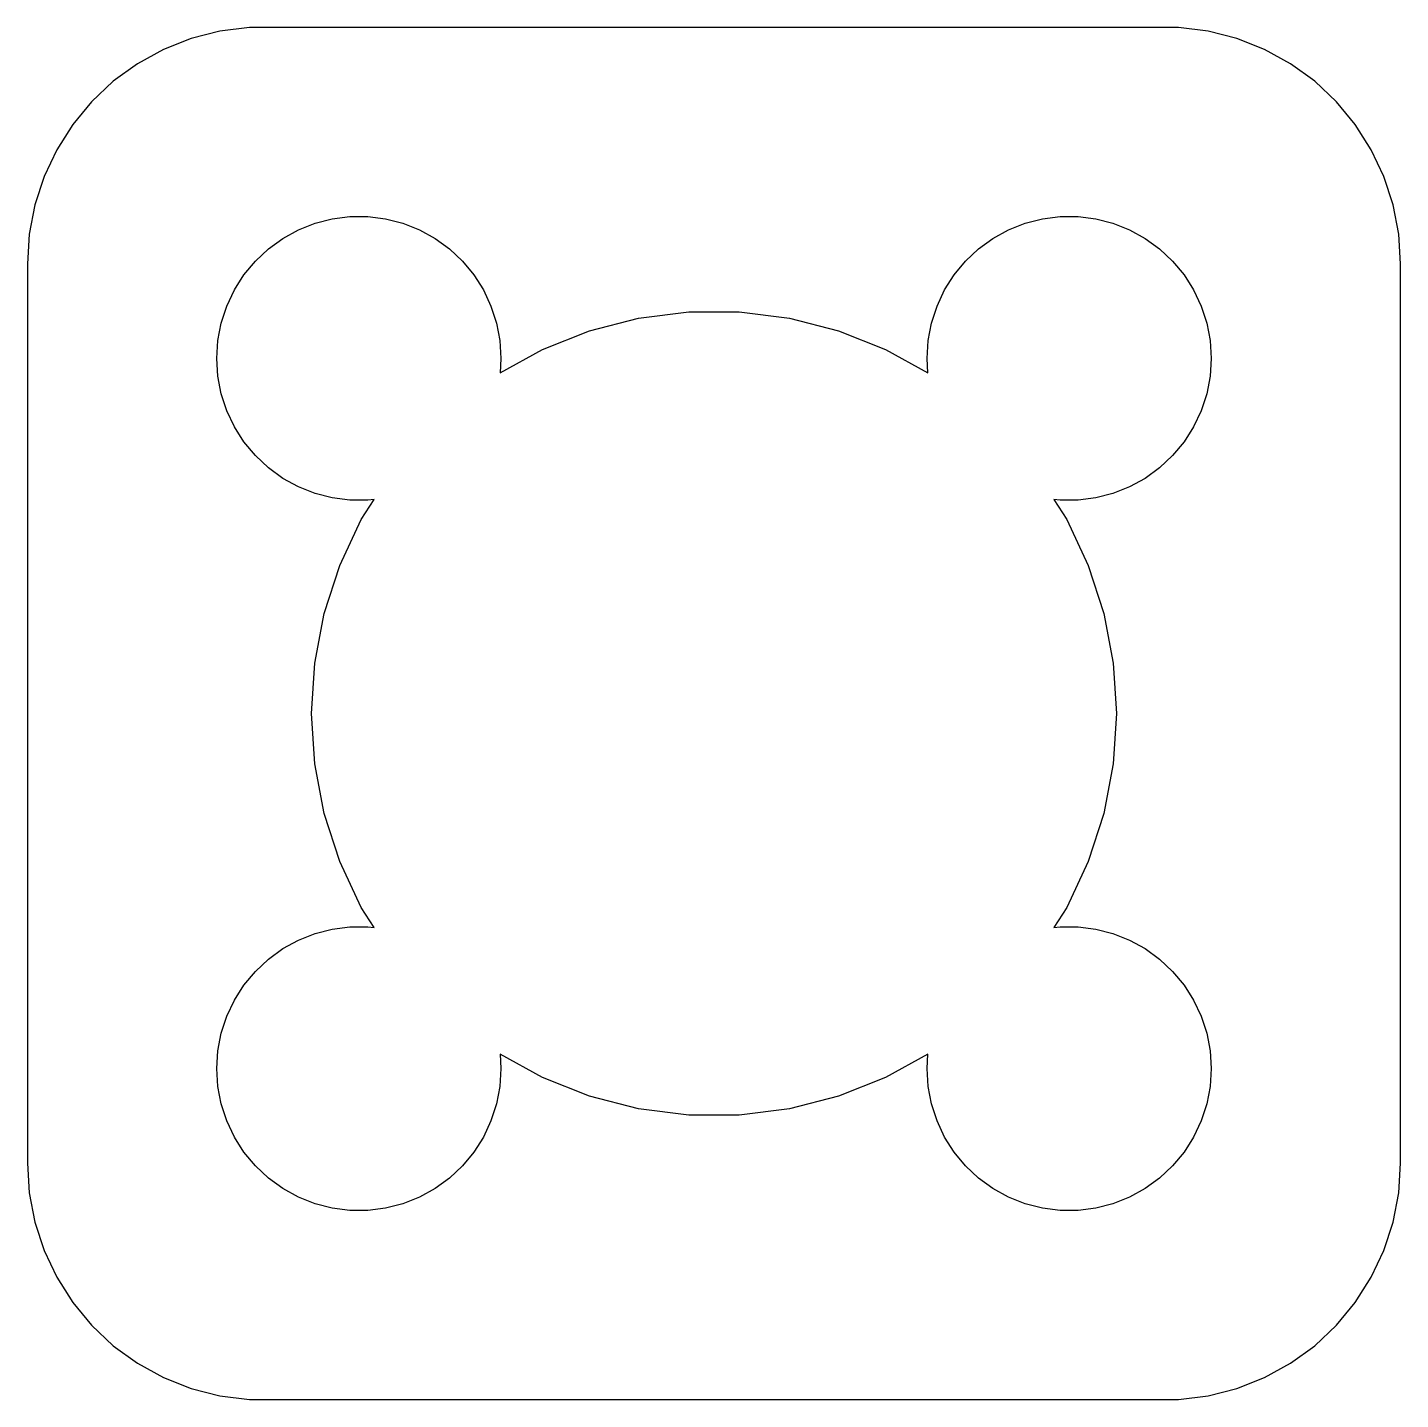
# Model space of a CAD drawing. Header units: metres. Extents: x -14.5 to 14.5, y 24.5 to 53.5.
import ezdxf

# ---------------------------------------------------------------- set-up
doc = ezdxf.new("R2010")
doc.units = ezdxf.units.M

msp = doc.modelspace()

# ---------------------------------------------------------------- linework, layer by layer
for p, q in [((-10.4369, 53.4114), (-11.0451, 53.2553)), ((-9.81395, 53.4901), (-10.4369, 53.4114)), ((9.81395, 53.4901), (-9.81395, 53.4901)), ((10.4369, 53.4114), (9.81395, 53.4901)), ((11.0451, 53.2553), (10.4369, 53.4114)), ((-11.0451, 53.2553), (-11.6289, 53.0241)), ((11.6289, 53.0241), (11.0451, 53.2553)), ((-11.6289, 53.0241), (-12.1791, 52.7216)), ((12.1791, 52.7216), (11.6289, 53.0241)), ((-12.1791, 52.7216), (-12.6871, 52.3526)), ((12.6871, 52.3526), (12.1791, 52.7216)), ((-12.6871, 52.3526), (-13.1448, 51.9227)), ((13.1448, 51.9227), (12.6871, 52.3526)), ((-13.1448, 51.9227), (-13.5451, 51.4389)), ((13.5451, 51.4389), (13.1448, 51.9227)), ((-13.5451, 51.4389), (-13.8815, 50.9088)), ((13.8815, 50.9088), (13.5451, 51.4389)), ((-13.8815, 50.9088), (-14.1489, 50.3406)), ((14.1489, 50.3406), (13.8815, 50.9088)), ((-14.1489, 50.3406), (-14.3429, 49.7434)), ((14.3429, 49.7434), (14.1489, 50.3406)), ((-14.3429, 49.7434), (-14.4606, 49.1267)), ((14.4606, 49.1267), (14.3429, 49.7434)), ((-8.77733, 49.2145), (-8.42705, 49.3532)), ((-8.42705, 49.3532), (-8.06213, 49.4469)), ((-8.06213, 49.4469), (-7.68837, 49.4941)), ((-7.68837, 49.4941), (-7.31161, 49.4941)), ((-7.31161, 49.4941), (-6.93785, 49.4469)), ((-6.93785, 49.4469), (-6.57294, 49.3532)), ((-6.57294, 49.3532), (-6.22266, 49.2145)), ((6.22266, 49.2145), (6.57294, 49.3532)), ((6.57294, 49.3532), (6.93785, 49.4469)), ((6.93785, 49.4469), (7.31161, 49.4941)), ((7.31161, 49.4941), (7.68837, 49.4941)), ((7.68837, 49.4941), (8.06213, 49.4469)), ((8.06213, 49.4469), (8.42705, 49.3532)), ((8.42705, 49.3532), (8.77733, 49.2145)), ((-14.4606, 49.1267), (-14.5, 48.5)), ((-9.41226, 48.8115), (-9.10747, 49.033)), ((-9.10747, 49.033), (-8.77733, 49.2145)), ((-6.22266, 49.2145), (-5.89252, 49.033)), ((-5.89252, 49.033), (-5.58772, 48.8115)), ((5.58772, 48.8115), (5.89252, 49.033)), ((5.89252, 49.033), (6.22266, 49.2145)), ((8.77733, 49.2145), (9.10747, 49.033)), ((9.10747, 49.033), (9.41226, 48.8115)), ((14.5, 48.5), (14.4606, 49.1267)), ((-9.6869, 48.5536), (-9.41226, 48.8115)), ((-5.58772, 48.8115), (-5.31308, 48.5536)), ((5.31308, 48.5536), (5.58772, 48.8115)), ((9.41226, 48.8115), (9.6869, 48.5536)), ((-14.5, 48.5), (-14.5, 29.5)), ((-9.92705, 48.2634), (-9.6869, 48.5536)), ((-5.31308, 48.5536), (-5.07294, 48.2634)), ((5.07294, 48.2634), (5.31308, 48.5536)), ((9.6869, 48.5536), (9.92705, 48.2634)), ((14.5, 29.5), (14.5, 48.5)), ((-10.1289, 47.9453), (-9.92705, 48.2634)), ((-5.07294, 48.2634), (-4.87108, 47.9453)), ((4.87108, 47.9453), (5.07294, 48.2634)), ((9.92705, 48.2634), (10.1289, 47.9453)), ((-10.2893, 47.6044), (-10.1289, 47.9453)), ((-4.87108, 47.9453), (-4.71066, 47.6044)), ((4.71066, 47.6044), (4.87108, 47.9453)), ((10.1289, 47.9453), (10.2893, 47.6044)), ((-10.4057, 47.2461), (-10.2893, 47.6044)), ((-4.71066, 47.6044), (-4.59424, 47.2461)), ((4.59424, 47.2461), (4.71066, 47.6044)), ((10.2893, 47.6044), (10.4057, 47.2461)), ((-2.62663, 47.084), (-1.59273, 47.3494)), ((-1.59273, 47.3494), (-0.53371, 47.4832)), ((-0.53371, 47.4832), (0.53371, 47.4832)), ((0.53371, 47.4832), (1.59273, 47.3494)), ((1.59273, 47.3494), (2.62663, 47.084)), ((-10.4763, 46.876), (-10.4057, 47.2461)), ((-4.59424, 47.2461), (-4.52365, 46.876)), ((-3.61911, 46.691), (-2.62663, 47.084)), ((2.62663, 47.084), (3.61911, 46.691)), ((4.52365, 46.876), (4.59424, 47.2461)), ((10.4057, 47.2461), (10.4763, 46.876)), ((-10.5, 46.5), (-10.4763, 46.876)), ((-4.52365, 46.876), (-4.5, 46.5)), ((-4.5191, 46.1962), (-3.61911, 46.691)), ((3.61911, 46.691), (4.5191, 46.1962)), ((4.5, 46.5), (4.52365, 46.876)), ((10.4763, 46.876), (10.5, 46.5)), ((-10.4763, 46.124), (-10.5, 46.5)), ((-4.5, 46.5), (-4.5191, 46.1962)), ((4.5191, 46.1962), (4.5, 46.5)), ((10.5, 46.5), (10.4763, 46.124)), ((-10.4057, 45.7539), (-10.4763, 46.124)), ((10.4763, 46.124), (10.4057, 45.7539)), ((-10.2893, 45.3956), (-10.4057, 45.7539)), ((10.4057, 45.7539), (10.2893, 45.3956)), ((-10.1289, 45.0547), (-10.2893, 45.3956)), ((10.2893, 45.3956), (10.1289, 45.0547)), ((-9.92705, 44.7366), (-10.1289, 45.0547)), ((10.1289, 45.0547), (9.92705, 44.7366)), ((-9.6869, 44.4464), (-9.92705, 44.7366)), ((9.92705, 44.7366), (9.6869, 44.4464)), ((-9.41226, 44.1884), (-9.6869, 44.4464)), ((9.6869, 44.4464), (9.41226, 44.1884)), ((-9.10747, 43.967), (-9.41226, 44.1884)), ((9.41226, 44.1884), (9.10747, 43.967)), ((-8.77733, 43.7855), (-9.10747, 43.967)), ((9.10747, 43.967), (8.77733, 43.7855)), ((-8.42705, 43.6468), (-8.77733, 43.7855)), ((-8.06213, 43.5531), (-8.42705, 43.6468)), ((-7.68837, 43.5059), (-8.06213, 43.5531)), ((-7.31161, 43.5059), (-7.68837, 43.5059)), ((-7.44859, 43.0949), (-7.17697, 43.5229)), ((-7.17697, 43.5229), (-7.31161, 43.5059)), ((7.31161, 43.5059), (7.17697, 43.5229)), ((7.17697, 43.5229), (7.44859, 43.0949)), ((7.68837, 43.5059), (7.31161, 43.5059)), ((8.06213, 43.5531), (7.68837, 43.5059)), ((8.42705, 43.6468), (8.06213, 43.5531)), ((8.77733, 43.7855), (8.42705, 43.6468)), ((-7.90309, 42.129), (-7.44859, 43.0949)), ((7.44859, 43.0949), (7.90309, 42.129)), ((-8.23296, 41.1139), (-7.90309, 42.129)), ((7.90309, 42.129), (8.23296, 41.1139)), ((-8.43297, 40.0653), (-8.23296, 41.1139)), ((8.23296, 41.1139), (8.43297, 40.0653)), ((-8.5, 39), (-8.43297, 40.0653)), ((8.43297, 40.0653), (8.5, 39)), ((-8.43297, 37.9347), (-8.5, 39)), ((8.5, 39), (8.43297, 37.9347)), ((-8.23296, 36.8861), (-8.43297, 37.9347)), ((8.43297, 37.9347), (8.23296, 36.8861)), ((-7.90309, 35.871), (-8.23296, 36.8861)), ((8.23296, 36.8861), (7.90309, 35.871)), ((-7.44859, 34.9051), (-7.90309, 35.871)), ((7.90309, 35.871), (7.44859, 34.9051)), ((-7.17697, 34.4771), (-7.44859, 34.9051)), ((7.44859, 34.9051), (7.17697, 34.4771)), ((-8.77733, 34.2145), (-8.42705, 34.3532)), ((-8.42705, 34.3532), (-8.06213, 34.4469)), ((-8.06213, 34.4469), (-7.68837, 34.4941)), ((-7.68837, 34.4941), (-7.31161, 34.4941)), ((-7.31161, 34.4941), (-7.17697, 34.4771)), ((7.17697, 34.4771), (7.31161, 34.4941)), ((7.31161, 34.4941), (7.68837, 34.4941)), ((7.68837, 34.4941), (8.06213, 34.4469)), ((8.06213, 34.4469), (8.42705, 34.3532)), ((8.42705, 34.3532), (8.77733, 34.2145)), ((-9.41226, 33.8116), (-9.10747, 34.033)), ((-9.10747, 34.033), (-8.77733, 34.2145)), ((8.77733, 34.2145), (9.10747, 34.033)), ((9.10747, 34.033), (9.41226, 33.8116)), ((-9.6869, 33.5536), (-9.41226, 33.8116)), ((9.41226, 33.8116), (9.6869, 33.5536)), ((-9.92705, 33.2634), (-9.6869, 33.5536)), ((9.6869, 33.5536), (9.92705, 33.2634)), ((-10.1289, 32.9453), (-9.92705, 33.2634)), ((9.92705, 33.2634), (10.1289, 32.9453)), ((-10.2893, 32.6044), (-10.1289, 32.9453)), ((10.1289, 32.9453), (10.2893, 32.6044)), ((-10.4057, 32.2461), (-10.2893, 32.6044)), ((10.2893, 32.6044), (10.4057, 32.2461)), ((-10.4763, 31.876), (-10.4057, 32.2461)), ((10.4057, 32.2461), (10.4763, 31.876)), ((-10.5, 31.5), (-10.4763, 31.876)), ((-3.61911, 31.309), (-4.5191, 31.8038)), ((-4.5191, 31.8038), (-4.5, 31.5)), ((4.5191, 31.8038), (3.61911, 31.309)), ((4.5, 31.5), (4.5191, 31.8038)), ((10.4763, 31.876), (10.5, 31.5)), ((-10.4763, 31.124), (-10.5, 31.5)), ((-4.5, 31.5), (-4.52365, 31.124)), ((4.52365, 31.124), (4.5, 31.5)), ((10.5, 31.5), (10.4763, 31.124)), ((-10.4057, 30.7539), (-10.4763, 31.124)), ((-4.52365, 31.124), (-4.59424, 30.7539)), ((-2.62663, 30.916), (-3.61911, 31.309)), ((3.61911, 31.309), (2.62663, 30.916)), ((4.59424, 30.7539), (4.52365, 31.124)), ((10.4763, 31.124), (10.4057, 30.7539)), ((-10.2893, 30.3956), (-10.4057, 30.7539)), ((-4.59424, 30.7539), (-4.71066, 30.3956)), ((-1.59273, 30.6506), (-2.62663, 30.916)), ((2.62663, 30.916), (1.59273, 30.6506)), ((4.71066, 30.3956), (4.59424, 30.7539)), ((10.4057, 30.7539), (10.2893, 30.3956)), ((-0.53371, 30.5168), (-1.59273, 30.6506)), ((0.53371, 30.5168), (-0.53371, 30.5168)), ((1.59273, 30.6506), (0.53371, 30.5168)), ((-10.1289, 30.0547), (-10.2893, 30.3956)), ((-4.71066, 30.3956), (-4.87108, 30.0547)), ((4.87108, 30.0547), (4.71066, 30.3956)), ((10.2893, 30.3956), (10.1289, 30.0547)), ((-9.92705, 29.7366), (-10.1289, 30.0547)), ((-4.87108, 30.0547), (-5.07294, 29.7366)), ((5.07294, 29.7366), (4.87108, 30.0547)), ((10.1289, 30.0547), (9.92705, 29.7366)), ((-9.6869, 29.4464), (-9.92705, 29.7366)), ((-5.07294, 29.7366), (-5.31308, 29.4464)), ((5.31308, 29.4464), (5.07294, 29.7366)), ((9.92705, 29.7366), (9.6869, 29.4464)), ((-14.5, 29.5), (-14.4606, 28.8733)), ((-9.41226, 29.1885), (-9.6869, 29.4464)), ((-5.31308, 29.4464), (-5.58772, 29.1885)), ((5.58772, 29.1885), (5.31308, 29.4464)), ((9.6869, 29.4464), (9.41226, 29.1885)), ((14.4606, 28.8733), (14.5, 29.5)), ((-9.10747, 28.967), (-9.41226, 29.1885)), ((-5.58772, 29.1885), (-5.89252, 28.967)), ((5.89252, 28.967), (5.58772, 29.1885)), ((9.41226, 29.1885), (9.10747, 28.967)), ((-14.4606, 28.8733), (-14.3429, 28.2566)), ((-8.77733, 28.7855), (-9.10747, 28.967)), ((-8.42705, 28.6468), (-8.77733, 28.7855)), ((-6.22266, 28.7855), (-6.57294, 28.6468)), ((-5.89252, 28.967), (-6.22266, 28.7855)), ((6.22266, 28.7855), (5.89252, 28.967)), ((6.57294, 28.6468), (6.22266, 28.7855)), ((8.77733, 28.7855), (8.42705, 28.6468)), ((9.10747, 28.967), (8.77733, 28.7855)), ((14.3429, 28.2566), (14.4606, 28.8733)), ((-8.06213, 28.5531), (-8.42705, 28.6468)), ((-7.68837, 28.5059), (-8.06213, 28.5531)), ((-7.31161, 28.5059), (-7.68837, 28.5059)), ((-6.93785, 28.5531), (-7.31161, 28.5059)), ((-6.57294, 28.6468), (-6.93785, 28.5531)), ((6.93785, 28.5531), (6.57294, 28.6468)), ((7.31161, 28.5059), (6.93785, 28.5531)), ((7.68837, 28.5059), (7.31161, 28.5059)), ((8.06213, 28.5531), (7.68837, 28.5059)), ((8.42705, 28.6468), (8.06213, 28.5531)), ((-14.3429, 28.2566), (-14.1489, 27.6594)), ((14.1489, 27.6594), (14.3429, 28.2566)), ((-14.1489, 27.6594), (-13.8815, 27.0912)), ((13.8815, 27.0912), (14.1489, 27.6594)), ((-13.8815, 27.0912), (-13.5451, 26.5611)), ((13.5451, 26.5611), (13.8815, 27.0912)), ((-13.5451, 26.5611), (-13.1448, 26.0773)), ((13.1448, 26.0773), (13.5451, 26.5611)), ((-13.1448, 26.0773), (-12.6871, 25.6474)), ((12.6871, 25.6474), (13.1448, 26.0773)), ((-12.6871, 25.6474), (-12.1791, 25.2784)), ((12.1791, 25.2784), (12.6871, 25.6474)), ((-12.1791, 25.2784), (-11.6289, 24.9759)), ((11.6289, 24.9759), (12.1791, 25.2784)), ((-11.6289, 24.9759), (-11.0451, 24.7447)), ((11.0451, 24.7447), (11.6289, 24.9759)), ((-11.0451, 24.7447), (-10.4369, 24.5886)), ((10.4369, 24.5886), (11.0451, 24.7447)), ((-10.4369, 24.5886), (-9.81395, 24.5099)), ((-9.81395, 24.5099), (9.81395, 24.5099)), ((9.81395, 24.5099), (10.4369, 24.5886))]:
    msp.add_line(p, q)

doc.saveas('drawing.dxf')
